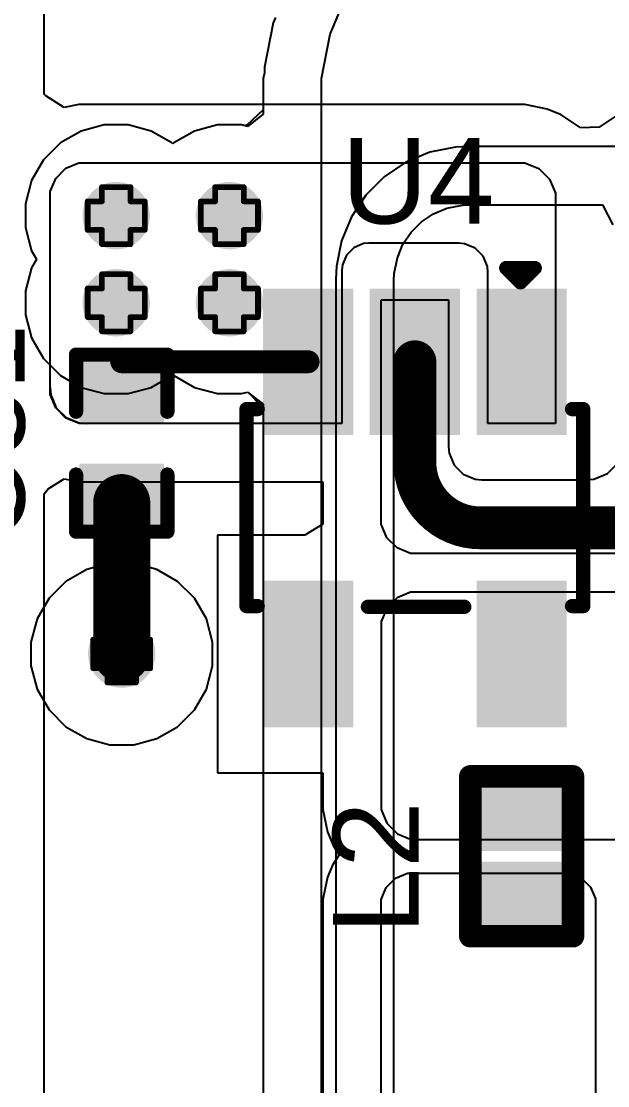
# Model space of a CAD drawing. Header units: inches. Extents: x -18 to 202, y -11 to 119.
# Drawn here: x 0.88 to 6.1, y 26.8 to 36.27 of the extents above; entities that cross this region are included whole.
import ezdxf

# ---------------------------------------------------------------- set-up
doc = ezdxf.new("R2010")
doc.units = ezdxf.units.IN
for name, color, linetype in [('Board Outline', 216, 'Continuous'), ('Bottom Layer', 5, 'Continuous'), ('Drill Drawing', 1, 'Continuous'), ('Ground', 16, 'Continuous'), ('Power', 76, 'Continuous'), ('Top Layer', 1, 'Continuous'), ('Top Overlay', 2, 'Continuous'), ('Top Paste', 8, 'Continuous'), ('Top Solder', 216, 'Continuous'), ('Via Holes', 16, 'Continuous')]:
    doc.layers.add(name, color=color, linetype=linetype)
doc.styles.add('Arial', font='', dxfattribs={"height": 0.2})
doc.styles.get('Arial').set_extended_font_data('Arial')

# ---------------------------------------------------------------- blocks, each defined once
blk = doc.blocks.new('SOT_23_5_13')
at = {"layer": 'Top Layer'}
for points in [[(-1.84999757, 1.24999496), (-0.74999723, 1.24999496), (-0.74999723, 0.6499961599999999), (-1.84999757, 0.6499961599999999)], [(0.74999977, 1.24999496), (1.85000011, 1.24999496), (1.85000011, 0.6499961599999999), (0.74999977, 0.6499961599999999)], [(-1.84999757, 0.2999994), (-0.74999723, 0.2999994), (-0.74999723, -0.2999994), (-1.84999757, -0.2999994)], [(-1.85000011, -0.65000378), (-0.74999977, -0.65000378), (-0.74999977, -1.25000258), (-1.85000011, -1.25000258)], [(0.74999977, -0.65000378), (1.85000011, -0.65000378), (1.85000011, -1.25000258), (0.74999977, -1.25000258)]]:
    blk.add_hatch(color=1, dxfattribs=at).paths.add_polyline_path(points)
at = {"layer": 'Top Paste'}
for points in [[(-1.84999757, 1.24999496), (-0.74999723, 1.24999496), (-0.74999723, 0.6499961599999999), (-1.84999757, 0.6499961599999999)], [(0.74999977, 1.24999496), (1.85000011, 1.24999496), (1.85000011, 0.6499961599999999), (0.74999977, 0.6499961599999999)], [(-1.84999757, 0.2999994), (-0.74999723, 0.2999994), (-0.74999723, -0.2999994), (-1.84999757, -0.2999994)], [(-1.85000011, -0.65000378), (-0.74999977, -0.65000378), (-0.74999977, -1.25000258), (-1.85000011, -1.25000258)], [(0.74999977, -0.65000378), (1.85000011, -0.65000378), (1.85000011, -1.25000258), (0.74999977, -1.25000258)]]:
    blk.add_hatch(color=8, dxfattribs=at).paths.add_polyline_path(points)
at = {"layer": 'Top Solder'}
for points in [[(-1.95159757, 1.35159496), (-0.6483972299999999, 1.35159496), (-0.6483972299999999, 0.5483961599999999), (-1.95159757, 0.5483961599999999)], [(0.6483997699999999, 1.35159496), (1.95160011, 1.35159496), (1.95160011, 0.5483961599999999), (0.6483997699999999, 0.5483961599999999)], [(-1.95159757, 0.4015993999999999), (-0.6483972299999999, 0.4015993999999999), (-0.6483972299999999, -0.4015993999999999), (-1.95159757, -0.4015993999999999)], [(-1.95160011, -0.54840378), (-0.6483997699999999, -0.54840378), (-0.6483997699999999, -1.35160258), (-1.95160011, -1.35160258)], [(0.6483997699999999, -0.54840378), (1.95160011, -0.54840378), (1.95160011, -1.35160258), (0.6483997699999999, -1.35160258)]]:
    blk.add_hatch(color=216, dxfattribs=at).paths.add_polyline_path(points)
at = {"layer": 'Top Overlay', "const_width": 0.127}
for points in [[(-0.87900002, 1.3986002), (-0.87900002, 1.49859746)], [(0.8735974400000001, 1.49859492), (-0.87900002, 1.49859746)], [(0.8735974400000001, 1.39859766), (0.8735974400000001, 1.49859492)], [(-2.13360254, 0.8127974599999999), (-2.13360508, 1.06679746)], [(-2.00660254, 0.9397999999999999), (-2.13360508, 1.06679746)], [(-2.13360254, 0.8127974599999999), (-2.00660254, 0.9397999999999999)], [(0.8800058599999999, -0.41800526), (0.88000078, 0.43999658)], [(-0.87900002, -1.49860254), (-0.87900002, -1.39860274)], [(0.8735974400000001, -1.49860508), (0.8735999799999999, -1.39861036)], [(0.8735974400000001, -1.49860508), (-0.87900002, -1.49860254)]]:
    blk.add_lwpolyline(points, dxfattribs=at)
at = {"layer": 'Top Overlay', "const_width": 0.0635}
for points in [[(-0.9107500199999999, 1.49859746, 1), (-0.8472500199999999, 1.49859746, 1)], [(-0.9107500199999999, 1.49859746, 1), (-0.8472500199999999, 1.49859746, 1)], [(0.84184744, 1.49859492, 1), (0.9053474399999999, 1.49859492, 1)], [(0.84184744, 1.49859492, 1), (0.9053474399999999, 1.49859492, 1)], [(-0.9107500199999999, 1.3986002, 1), (-0.8472500199999999, 1.3986002, 1)], [(0.84184744, 1.39859766, 1), (0.9053474399999999, 1.39859766, 1)], [(-2.16535508, 1.06679746, 1), (-2.10185508, 1.06679746, 1)], [(-2.16535508, 1.06679746, 1), (-2.10185508, 1.06679746, 1)], [(-2.03835254, 0.9397999999999999, 1), (-1.97485254, 0.9397999999999999, 1)], [(-2.03835254, 0.9397999999999999, 1), (-1.97485254, 0.9397999999999999, 1)], [(-2.16535254, 0.8127974599999999, 1), (-2.10185254, 0.8127974599999999, 1)], [(-2.16535254, 0.8127974599999999, 1), (-2.10185254, 0.8127974599999999, 1)], [(0.84825078, 0.43999658, 1), (0.91175078, 0.43999658, 1)], [(0.84825586, -0.41800526, 1), (0.91175586, -0.41800526, 1)], [(-0.9107500199999999, -1.39860274, 1), (-0.8472500199999999, -1.39860274, 1)], [(0.8418499799999999, -1.39861036, 1), (0.90534998, -1.39861036, 1)], [(-0.9107500199999999, -1.49860254, 1), (-0.8472500199999999, -1.49860254, 1)], [(-0.9107500199999999, -1.49860254, 1), (-0.8472500199999999, -1.49860254, 1)], [(0.84184744, -1.49860508, 1), (0.9053474399999999, -1.49860508, 1)], [(0.84184744, -1.49860508, 1), (0.9053474399999999, -1.49860508, 1)]]:
    blk.add_lwpolyline(points, format="xyb", close=True, dxfattribs=at)
blk = doc.blocks.new('IND_0402_60')
at = {"layer": 'Top Layer'}
for points in [[(-0.5499989, 0.2999994), (-0.1499997, 0.2999994), (-0.1499997, -0.2999994), (-0.5499989, -0.2999994)], [(0.14999716, 0.30000194), (0.54999636, 0.30000194), (0.54999636, -0.29999686), (0.14999716, -0.29999686)]]:
    blk.add_hatch(color=1, dxfattribs=at).paths.add_polyline_path(points)
at = {"layer": 'Top Paste'}
for points in [[(-0.5499989, 0.2999994), (-0.1499997, 0.2999994), (-0.1499997, -0.2999994), (-0.5499989, -0.2999994)], [(0.14999716, 0.30000194), (0.54999636, 0.30000194), (0.54999636, -0.29999686), (0.14999716, -0.29999686)]]:
    blk.add_hatch(color=8, dxfattribs=at).paths.add_polyline_path(points)
at = {"layer": 'Top Solder'}
for points in [[(-0.6515989, 0.4015993999999999), (-0.0483997, 0.4015993999999999), (-0.0483997, -0.4015993999999999), (-0.6515989, -0.4015993999999999)], [(0.04839716, 0.40160194), (0.65159636, 0.40160194), (0.65159636, -0.4015968599999999), (0.04839716, -0.4015968599999999)]]:
    blk.add_hatch(color=216, dxfattribs=at).paths.add_polyline_path(points)
at = {"layer": 'Top Overlay', "const_width": 0.1999996}
for points in [[(-0.7111999999999999, -0.4571999999999999), (-0.7112025399999999, 0.45720254)], [(-0.3048, 0.4571999999999999), (-0.7112025399999999, 0.45720254)], [(0.71119746, 0.4571999999999999), (-0.3048, 0.4571999999999999)], [(0.7111999999999999, -0.4571999999999999), (0.71119746, 0.4571999999999999)], [(-0.3048, -0.4571999999999999), (-0.7111999999999999, -0.4571999999999999)], [(0.7111999999999999, -0.4571999999999999), (-0.3048, -0.4571999999999999)]]:
    blk.add_lwpolyline(points, dxfattribs=at)
at = {"layer": 'Top Overlay', "const_width": 0.0999998}
for points in [[(-0.76120244, 0.45720254, 1), (-0.66120264, 0.45720254, 1)], [(-0.76120244, 0.45720254, 1), (-0.66120264, 0.45720254, 1)], [(-0.3547999, 0.4571999999999999, 1), (-0.2548001, 0.4571999999999999, 1)], [(-0.3547999, 0.4571999999999999, 1), (-0.2548001, 0.4571999999999999, 1)], [(0.66119756, 0.4571999999999999, 1), (0.7611973599999999, 0.4571999999999999, 1)], [(0.66119756, 0.4571999999999999, 1), (0.7611973599999999, 0.4571999999999999, 1)], [(-0.7611998999999999, -0.4571999999999999, 1), (-0.6612001, -0.4571999999999999, 1)], [(-0.7611998999999999, -0.4571999999999999, 1), (-0.6612001, -0.4571999999999999, 1)], [(-0.3547999, -0.4571999999999999, 1), (-0.2548001, -0.4571999999999999, 1)], [(-0.3547999, -0.4571999999999999, 1), (-0.2548001, -0.4571999999999999, 1)], [(0.6612001, -0.4571999999999999, 1), (0.7611998999999999, -0.4571999999999999, 1)], [(0.6612001, -0.4571999999999999, 1), (0.7611998999999999, -0.4571999999999999, 1)]]:
    blk.add_lwpolyline(points, format="xyb", close=True, dxfattribs=at)
blk = doc.blocks.new('C___0402_78')
at = {"layer": 'Top Layer'}
for points in [[(-0.69849746, -0.31750254), (-0.69849746, 0.31749746), (-0.24129746, 0.31749746), (-0.24129746, -0.31750254)], [(0.24130254, -0.3175), (0.24130254, 0.3175), (0.6985025399999999, 0.3175), (0.6985025399999999, -0.3175)]]:
    blk.add_hatch(color=1, dxfattribs=at).paths.add_polyline_path(points)
at = {"layer": 'Top Paste'}
for points in [[(-0.69849746, -0.31750254), (-0.69849746, 0.31749746), (-0.24129746, 0.31749746), (-0.24129746, -0.31750254)], [(0.24130254, -0.3175), (0.24130254, 0.3175), (0.6985025399999999, 0.3175), (0.6985025399999999, -0.3175)]]:
    blk.add_hatch(color=8, dxfattribs=at).paths.add_polyline_path(points)
at = {"layer": 'Top Solder'}
for points in [[(-0.7584973399999999, -0.37750242), (-0.7584973399999999, 0.37749734), (-0.18129758, 0.37749734), (-0.18129758, -0.37750242)], [(0.1813026599999999, -0.37749988), (0.18130266, 0.37749988), (0.75850242, 0.37749988), (0.75850242, -0.37749988)]]:
    blk.add_hatch(color=216, dxfattribs=at).paths.add_polyline_path(points)
at = {"layer": 'Top Overlay', "const_width": 0.127}
for points in [[(-0.7874, 0.4064), (-0.7874, -0.4064)], [(-0.7874, 0.4064), (-0.27939746, 0.40639746)], [(0.27940254, 0.4064), (0.7874, 0.4064)], [(0.7874, 0.4064), (0.7874050799999999, -0.40640254)], [(-0.7874, -0.4064), (-0.2794, -0.40640254)], [(0.27940254, -0.40640254), (0.7874050799999999, -0.40640254)]]:
    blk.add_lwpolyline(points, dxfattribs=at)
at = {"layer": 'Top Overlay', "const_width": 0.0635}
for points in [[(-0.8191499999999999, 0.4064, 1), (-0.7556499999999999, 0.4064, 1)], [(-0.8191499999999999, 0.4064, 1), (-0.7556499999999999, 0.4064, 1)], [(-0.31114746, 0.40639746, 1), (-0.24764746, 0.40639746, 1)], [(0.24765254, 0.4064, 1), (0.31115254, 0.4064, 1)], [(0.7556499999999999, 0.4064, 1), (0.8191499999999999, 0.4064, 1)], [(0.7556499999999999, 0.4064, 1), (0.8191499999999999, 0.4064, 1)], [(-0.8191499999999999, -0.4064, 1), (-0.7556499999999999, -0.4064, 1)], [(-0.8191499999999999, -0.4064, 1), (-0.7556499999999999, -0.4064, 1)], [(-0.31115, -0.40640254, 1), (-0.24765, -0.40640254, 1)], [(0.24765254, -0.40640254, 1), (0.31115254, -0.40640254, 1)], [(0.75565508, -0.40640254, 1), (0.8191550799999999, -0.40640254, 1)], [(0.75565508, -0.40640254, 1), (0.8191550799999999, -0.40640254, 1)]]:
    blk.add_lwpolyline(points, format="xyb", close=True, dxfattribs=at)

msp = doc.modelspace()

# ---------------------------------------------------------------- hatches: boundary and pattern name
at = {"layer": 'Bottom Layer'}
h = msp.add_hatch(color=5, dxfattribs=at)
edge = h.paths.add_edge_path()
edge.add_arc((1.7292955, 34.53899366), 0.2999994, 0, 360)
h = msp.add_hatch(color=5, dxfattribs=at)
edge = h.paths.add_edge_path()
edge.add_arc((2.73711162, 34.53899366), 0.2999994, 0, 360)
h = msp.add_hatch(color=5, dxfattribs=at)
edge = h.paths.add_edge_path()
edge.add_arc((1.7292955, 33.76337925999999), 0.2999994, 0, 360)
h = msp.add_hatch(color=5, dxfattribs=at)
edge = h.paths.add_edge_path()
edge.add_arc((2.73711162, 33.76337925999999), 0.2999994, 0, 360)
h = msp.add_hatch(color=5, dxfattribs=at)
edge = h.paths.add_edge_path()
edge.add_arc((1.77846736, 30.63877794), 0.2999994, 0, 360)
at = {"layer": 'Ground'}
h = msp.add_hatch(color=16, dxfattribs=at)
edge = h.paths.add_edge_path()
edge.add_arc((1.7292955, 34.53899366), 0.2999994, 0, 360)
h = msp.add_hatch(color=16, dxfattribs=at)
edge = h.paths.add_edge_path()
edge.add_arc((2.73711162, 34.53899366), 0.2999994, 0, 360)
h = msp.add_hatch(color=16, dxfattribs=at)
edge = h.paths.add_edge_path()
edge.add_arc((1.7292955, 33.76337925999999), 0.2999994, 0, 360)
h = msp.add_hatch(color=16, dxfattribs=at)
edge = h.paths.add_edge_path()
edge.add_arc((2.73711162, 33.76337925999999), 0.2999994, 0, 360)
h = msp.add_hatch(color=16, dxfattribs=at)
edge = h.paths.add_edge_path()
edge.add_arc((1.77846736, 30.63877794), 0.2999994, 0, 360)
at = {"layer": 'Power'}
h = msp.add_hatch(color=76, dxfattribs=at)
edge = h.paths.add_edge_path()
edge.add_arc((1.7292955, 34.53899366), 0.2999994, 0, 360)
h = msp.add_hatch(color=76, dxfattribs=at)
edge = h.paths.add_edge_path()
edge.add_arc((2.73711162, 34.53899366), 0.2999994, 0, 360)
h = msp.add_hatch(color=76, dxfattribs=at)
edge = h.paths.add_edge_path()
edge.add_arc((1.7292955, 33.76337925999999), 0.2999994, 0, 360)
h = msp.add_hatch(color=76, dxfattribs=at)
edge = h.paths.add_edge_path()
edge.add_arc((2.73711162, 33.76337925999999), 0.2999994, 0, 360)
h = msp.add_hatch(color=76, dxfattribs=at)
edge = h.paths.add_edge_path()
edge.add_arc((1.77846736, 30.63877794), 0.2999994, 0, 360)
at = {"layer": 'Top Layer'}
h = msp.add_hatch(color=1, dxfattribs=at)
edge = h.paths.add_edge_path()
edge.add_arc((1.7292955, 34.53899366), 0.2999994, 0, 360)
h = msp.add_hatch(color=1, dxfattribs=at)
edge = h.paths.add_edge_path()
edge.add_arc((2.73711162, 34.53899366), 0.2999994, 0, 360)
h = msp.add_hatch(color=1, dxfattribs=at)
edge = h.paths.add_edge_path()
edge.add_arc((1.7292955, 33.76337925999999), 0.2999994, 0, 360)
h = msp.add_hatch(color=1, dxfattribs=at)
edge = h.paths.add_edge_path()
edge.add_arc((2.73711162, 33.76337925999999), 0.2999994, 0, 360)
h = msp.add_hatch(color=1, dxfattribs=at)
edge = h.paths.add_edge_path()
edge.add_arc((1.77846736, 30.63877794), 0.2999994, 0, 360)
at = {"layer": 'Via Holes'}
h = msp.add_hatch(color=7, dxfattribs=at)
edge = h.paths.add_edge_path()
edge.add_arc((1.7292955, 34.53899366), 0.1499997, 0, 360)
h = msp.add_hatch(color=7, dxfattribs=at)
edge = h.paths.add_edge_path()
edge.add_arc((2.73711162, 34.53899366), 0.1499997, 0, 360)
h = msp.add_hatch(color=7, dxfattribs=at)
edge = h.paths.add_edge_path()
edge.add_arc((1.7292955, 33.76337925999999), 0.1499997, 0, 360)
h = msp.add_hatch(color=7, dxfattribs=at)
edge = h.paths.add_edge_path()
edge.add_arc((2.73711162, 33.76337925999999), 0.1499997, 0, 360)
h = msp.add_hatch(color=7, dxfattribs=at)
edge = h.paths.add_edge_path()
edge.add_arc((1.77846736, 30.63877794), 0.1499997, 0, 360)

# ---------------------------------------------------------------- linework, layer by layer
at = {"layer": 'Board Outline', "const_width": 0.254}
msp.add_lwpolyline([(44.2298709, 62.30989315999999, -3.535496147403243), (7.564747379999999, 62.28912103999999)], format="xyb", dxfattribs=at)
at = {"layer": 'Bottom Layer'}
for p, q in [((3.63407198, 36.15271408), (3.78724668, 36.5225203)), ((3.14559442, 36.30089006), (3.12606944, 36.25374765999999)), ((3.12606944, 36.25374765999999), (3.04798984, 35.8611678)), ((3.55599238, 35.76013168), (3.63407198, 36.15271408)), ((3.04799238, 35.81013158), (3.03804066, 35.76008088)), ((3.04798984, 35.8611678), (3.04799238, 35.81013158)), ((3.03804066, 35.76008088), (3.03804574, 35.7090853)), ((3.03804574, 35.7090853), (3.03804828, 35.55998221999999)), ((3.55599746, 35.70913609999999), (3.55599238, 35.76013168)), ((3.556, 35.55998983999999), (3.55599746, 35.70913609999999)), ((3.03804828, 35.55998221999999), (3.03805082, 35.55996952)), ((3.03805082, 35.55996952), (3.03804828, 35.51417078)), ((3.03804828, 35.51417078), (3.0380559, 35.51413776)), ((3.0380559, 35.51413776), (3.03804828, 35.51410474)), ((3.03804828, 35.51410474), (3.03805082, 35.47894352)), ((3.55600254, 35.55997206), (3.556, 35.55998983999999)), ((3.556, 35.51414284), (3.55600254, 35.55997206)), ((3.55600254, 35.47893336), (3.556, 35.51414284)), ((3.03804574, 35.44089686), (2.89698684, 35.3326573)), ((3.03805082, 35.47894352), (3.03804574, 35.47891812)), ((3.03804574, 35.47891812), (3.03804574, 35.44089686)), ((3.55599746, 35.47891812), (3.55600254, 35.47893336)), ((3.55599746, 33.24854157999999), (3.55599746, 35.47891812)), ((1.6229203, 35.34699306), (1.41741906, 35.2919284)), ((1.8356707, 35.34699306), (1.6229203, 35.34699306)), ((2.04117194, 35.2919284), (1.8356707, 35.34699306)), ((2.63073642, 35.34699306), (2.42523518, 35.2919284)), ((2.84348682, 35.34699306), (2.63073642, 35.34699306)), ((2.89698684, 35.3326573), (2.84348682, 35.34699306)), ((1.41741906, 35.2919284), (1.23317254, 35.1855532)), ((2.22541846, 35.1855532), (2.04117194, 35.2919284)), ((2.42523518, 35.2919284), (2.24098866, 35.1855532)), ((1.23317254, 35.1855532), (1.08273596, 35.03511662)), ((2.23320356, 35.17776809999999), (2.22541846, 35.1855532)), ((2.24098866, 35.1855532), (2.23320356, 35.17776809999999)), ((1.08273596, 35.03511662), (0.9763607599999999, 34.85087009999999)), ((0.9763607599999999, 34.85087009999999), (0.9212961, 34.64536886)), ((0.9212961, 34.64536886), (0.9212961, 34.43261846)), ((0.9212961, 34.43261846), (0.9763607599999999, 34.22711722)), ((0.9763607599999999, 34.22711722), (1.02019862, 34.15118646)), ((1.02019862, 34.15118646), (0.9763607599999999, 34.0752557)), ((0.9763607599999999, 34.0752557), (0.9212961, 33.86975446)), ((0.9212961, 33.86975446), (0.9212961, 33.65700406)), ((0.9212961, 33.65700406), (0.9763607599999999, 33.45150281999999)), ((0.9763607599999999, 33.45150281999999), (1.08273596, 33.2672563)), ((1.08273596, 33.2672563), (1.23317254, 33.11681972)), ((3.55599746, 32.86147606), (3.55599746, 33.24854157999999)), ((1.23317254, 33.11681972), (1.41741906, 33.01044452)), ((2.04117194, 33.01044452), (2.22541846, 33.11681972)), ((2.22541846, 33.11681972), (2.23320356, 33.12460482)), ((2.23320356, 33.12460482), (2.24098866, 33.11681972)), ((2.24098866, 33.11681972), (2.42523518, 33.01044452)), ((1.41741906, 33.01044452), (1.6229203, 32.95537986)), ((1.8356707, 32.95537986), (2.04117194, 33.01044452)), ((2.42523518, 33.01044452), (2.63073642, 32.95537986)), ((2.84348682, 32.95537986), (2.89698684, 32.96971562)), ((2.89698684, 32.96971562), (2.9322903, 32.94262398)), ((1.6229203, 32.95537986), (1.8356707, 32.95537986)), ((2.63073642, 32.95537986), (2.84348682, 32.95537986)), ((2.9322903, 32.94262398), (3.03804574, 32.82343956)), ((3.03804574, 32.82343956), (3.03804066, 25.53346176)), ((3.55599238, 25.53346176), (3.55599746, 32.86147606))]:
    msp.add_line(p, q, dxfattribs=at)
at = {"layer": 'Drill Drawing', "const_width": 0.0508}
for points in [[(1.6022955, 34.66599366), (1.6022955, 34.79299366)], [(1.6022955, 34.79299366), (1.8562955, 34.79299366)], [(1.8562955, 34.66599366), (1.8562955, 34.79299366)], [(2.61011162, 34.66599366), (2.61011162, 34.79299366)], [(2.61011162, 34.79299366), (2.86411162, 34.79299366)], [(2.86411162, 34.66599366), (2.86411162, 34.79299366)], [(1.4752955, 34.41199365999999), (1.4752955, 34.66599366)], [(1.4752955, 34.66599366), (1.6022955, 34.66599366)], [(1.8562955, 34.66599366), (1.9832955, 34.66599366)], [(1.9832955, 34.41199365999999), (1.9832955, 34.66599366)], [(2.48311162, 34.41199365999999), (2.48311162, 34.66599366)], [(2.48311162, 34.66599366), (2.61011162, 34.66599366)], [(2.86411162, 34.66599366), (2.99111162, 34.66599366)], [(2.99111162, 34.41199365999999), (2.99111162, 34.66599366)], [(1.4752955, 34.41199365999999), (1.6022955, 34.41199365999999)], [(1.6022955, 34.28499366), (1.6022955, 34.41199365999999)], [(1.8562955, 34.41199365999999), (1.9832955, 34.41199365999999)], [(1.8562955, 34.28499366), (1.8562955, 34.41199365999999)], [(2.48311162, 34.41199365999999), (2.61011162, 34.41199365999999)], [(2.61011162, 34.28499366), (2.61011162, 34.41199365999999)], [(2.86411162, 34.41199365999999), (2.99111162, 34.41199365999999)], [(2.86411162, 34.28499366), (2.86411162, 34.41199365999999)], [(1.6022955, 34.28499366), (1.8562955, 34.28499366)], [(2.61011162, 34.28499366), (2.86411162, 34.28499366)], [(1.6022955, 33.89037926), (1.6022955, 34.01737926)], [(1.6022955, 34.01737926), (1.8562955, 34.01737926)], [(1.8562955, 33.89037926), (1.8562955, 34.01737926)], [(2.61011162, 33.89037926), (2.61011162, 34.01737926)], [(2.61011162, 34.01737926), (2.86411162, 34.01737926)], [(2.86411162, 33.89037926), (2.86411162, 34.01737926)], [(1.4752955, 33.63637926), (1.4752955, 33.89037926)], [(1.4752955, 33.89037926), (1.6022955, 33.89037926)], [(1.8562955, 33.89037926), (1.9832955, 33.89037926)], [(1.9832955, 33.63637926), (1.9832955, 33.89037926)], [(2.48311162, 33.63637926), (2.48311162, 33.89037926)], [(2.48311162, 33.89037926), (2.61011162, 33.89037926)], [(2.86411162, 33.89037926), (2.99111162, 33.89037926)], [(2.99111162, 33.63637926), (2.99111162, 33.89037926)], [(1.4752955, 33.63637926), (1.6022955, 33.63637926)], [(1.6022955, 33.50937926), (1.6022955, 33.63637926)], [(1.8562955, 33.63637926), (1.9832955, 33.63637926)], [(1.8562955, 33.50937926), (1.8562955, 33.63637926)], [(2.48311162, 33.63637926), (2.61011162, 33.63637926)], [(2.61011162, 33.50937926), (2.61011162, 33.63637926)], [(2.86411162, 33.63637926), (2.99111162, 33.63637926)], [(2.86411162, 33.50937926), (2.86411162, 33.63637926)], [(1.6022955, 33.50937926), (1.8562955, 33.50937926)], [(2.61011162, 33.50937926), (2.86411162, 33.50937926)], [(1.65146736, 30.76577794), (1.65146736, 30.89277794)], [(1.65146736, 30.89277794), (1.90546736, 30.89277794)], [(1.90546736, 30.76577794), (1.90546736, 30.89277794)], [(1.52446736, 30.51177793999999), (1.52446736, 30.76577794)], [(1.52446736, 30.76577794), (1.65146736, 30.76577794)], [(1.90546736, 30.76577794), (2.03246736, 30.76577794)], [(2.03246736, 30.51177793999999), (2.03246736, 30.76577794)], [(1.52446736, 30.51177793999999), (1.65146736, 30.51177793999999)], [(1.65146736, 30.38477794), (1.65146736, 30.51177793999999)], [(1.90546736, 30.51177793999999), (2.03246736, 30.51177793999999)], [(1.90546736, 30.38477794), (1.90546736, 30.51177793999999)], [(1.65146736, 30.38477794), (1.90546736, 30.38477794)]]:
    msp.add_lwpolyline(points, dxfattribs=at)
at = {"layer": 'Drill Drawing', "const_width": 0.0254}
for points in [[(1.5895955, 34.79299366, 1), (1.6149955, 34.79299366, 1)], [(1.5895955, 34.79299366, 1), (1.6149955, 34.79299366, 1)], [(1.8435955, 34.79299366, 1), (1.8689955, 34.79299366, 1)], [(1.8435955, 34.79299366, 1), (1.8689955, 34.79299366, 1)], [(2.59741162, 34.79299366, 1), (2.62281162, 34.79299366, 1)], [(2.59741162, 34.79299366, 1), (2.62281162, 34.79299366, 1)], [(2.851411619999999, 34.79299366, 1), (2.87681162, 34.79299366, 1)], [(2.851411619999999, 34.79299366, 1), (2.87681162, 34.79299366, 1)], [(1.4625955, 34.66599366, 1), (1.4879955, 34.66599366, 1)], [(1.4625955, 34.66599366, 1), (1.4879955, 34.66599366, 1)], [(1.5895955, 34.66599366, 1), (1.6149955, 34.66599366, 1)], [(1.5895955, 34.66599366, 1), (1.6149955, 34.66599366, 1)], [(1.8435955, 34.66599366, 1), (1.8689955, 34.66599366, 1)], [(1.8435955, 34.66599366, 1), (1.8689955, 34.66599366, 1)], [(1.9705955, 34.66599366, 1), (1.9959955, 34.66599366, 1)], [(1.9705955, 34.66599366, 1), (1.9959955, 34.66599366, 1)], [(2.47041162, 34.66599366, 1), (2.49581162, 34.66599366, 1)], [(2.47041162, 34.66599366, 1), (2.49581162, 34.66599366, 1)], [(2.59741162, 34.66599366, 1), (2.62281162, 34.66599366, 1)], [(2.59741162, 34.66599366, 1), (2.62281162, 34.66599366, 1)], [(2.851411619999999, 34.66599366, 1), (2.87681162, 34.66599366, 1)], [(2.851411619999999, 34.66599366, 1), (2.87681162, 34.66599366, 1)], [(2.97841162, 34.66599366, 1), (3.00381162, 34.66599366, 1)], [(2.97841162, 34.66599366, 1), (3.00381162, 34.66599366, 1)], [(1.4625955, 34.41199365999999, 1), (1.4879955, 34.41199365999999, 1)], [(1.4625955, 34.41199365999999, 1), (1.4879955, 34.41199365999999, 1)], [(1.5895955, 34.41199365999999, 1), (1.6149955, 34.41199365999999, 1)], [(1.5895955, 34.41199365999999, 1), (1.6149955, 34.41199365999999, 1)], [(1.8435955, 34.41199365999999, 1), (1.8689955, 34.41199365999999, 1)], [(1.8435955, 34.41199365999999, 1), (1.8689955, 34.41199365999999, 1)], [(1.9705955, 34.41199365999999, 1), (1.9959955, 34.41199365999999, 1)], [(1.9705955, 34.41199365999999, 1), (1.9959955, 34.41199365999999, 1)], [(2.47041162, 34.41199365999999, 1), (2.49581162, 34.41199365999999, 1)], [(2.47041162, 34.41199365999999, 1), (2.49581162, 34.41199365999999, 1)], [(2.59741162, 34.41199365999999, 1), (2.62281162, 34.41199365999999, 1)], [(2.59741162, 34.41199365999999, 1), (2.62281162, 34.41199365999999, 1)], [(2.851411619999999, 34.41199365999999, 1), (2.87681162, 34.41199365999999, 1)], [(2.851411619999999, 34.41199365999999, 1), (2.87681162, 34.41199365999999, 1)], [(2.97841162, 34.41199365999999, 1), (3.00381162, 34.41199365999999, 1)], [(2.97841162, 34.41199365999999, 1), (3.00381162, 34.41199365999999, 1)], [(1.5895955, 34.28499366, 1), (1.6149955, 34.28499366, 1)], [(1.5895955, 34.28499366, 1), (1.6149955, 34.28499366, 1)], [(1.8435955, 34.28499366, 1), (1.8689955, 34.28499366, 1)], [(1.8435955, 34.28499366, 1), (1.8689955, 34.28499366, 1)], [(2.59741162, 34.28499366, 1), (2.62281162, 34.28499366, 1)], [(2.59741162, 34.28499366, 1), (2.62281162, 34.28499366, 1)], [(2.851411619999999, 34.28499366, 1), (2.87681162, 34.28499366, 1)], [(2.851411619999999, 34.28499366, 1), (2.87681162, 34.28499366, 1)], [(1.5895955, 34.01737926, 1), (1.6149955, 34.01737926, 1)], [(1.5895955, 34.01737926, 1), (1.6149955, 34.01737926, 1)], [(1.8435955, 34.01737926, 1), (1.8689955, 34.01737926, 1)], [(1.8435955, 34.01737926, 1), (1.8689955, 34.01737926, 1)], [(2.59741162, 34.01737926, 1), (2.62281162, 34.01737926, 1)], [(2.59741162, 34.01737926, 1), (2.62281162, 34.01737926, 1)], [(2.851411619999999, 34.01737926, 1), (2.87681162, 34.01737926, 1)], [(2.851411619999999, 34.01737926, 1), (2.87681162, 34.01737926, 1)], [(1.4625955, 33.89037926, 1), (1.4879955, 33.89037926, 1)], [(1.4625955, 33.89037926, 1), (1.4879955, 33.89037926, 1)], [(1.5895955, 33.89037926, 1), (1.6149955, 33.89037926, 1)], [(1.5895955, 33.89037926, 1), (1.6149955, 33.89037926, 1)], [(1.8435955, 33.89037926, 1), (1.8689955, 33.89037926, 1)], [(1.8435955, 33.89037926, 1), (1.8689955, 33.89037926, 1)], [(1.9705955, 33.89037926, 1), (1.9959955, 33.89037926, 1)], [(1.9705955, 33.89037926, 1), (1.9959955, 33.89037926, 1)], [(2.47041162, 33.89037926, 1), (2.49581162, 33.89037926, 1)], [(2.47041162, 33.89037926, 1), (2.49581162, 33.89037926, 1)], [(2.59741162, 33.89037926, 1), (2.62281162, 33.89037926, 1)], [(2.59741162, 33.89037926, 1), (2.62281162, 33.89037926, 1)], [(2.851411619999999, 33.89037926, 1), (2.87681162, 33.89037926, 1)], [(2.851411619999999, 33.89037926, 1), (2.87681162, 33.89037926, 1)], [(2.97841162, 33.89037926, 1), (3.00381162, 33.89037926, 1)], [(2.97841162, 33.89037926, 1), (3.00381162, 33.89037926, 1)], [(1.4625955, 33.63637926, 1), (1.4879955, 33.63637926, 1)], [(1.4625955, 33.63637926, 1), (1.4879955, 33.63637926, 1)], [(1.5895955, 33.63637926, 1), (1.6149955, 33.63637926, 1)], [(1.5895955, 33.63637926, 1), (1.6149955, 33.63637926, 1)], [(1.8435955, 33.63637926, 1), (1.8689955, 33.63637926, 1)], [(1.8435955, 33.63637926, 1), (1.8689955, 33.63637926, 1)], [(1.9705955, 33.63637926, 1), (1.9959955, 33.63637926, 1)], [(1.9705955, 33.63637926, 1), (1.9959955, 33.63637926, 1)], [(2.47041162, 33.63637926, 1), (2.49581162, 33.63637926, 1)], [(2.47041162, 33.63637926, 1), (2.49581162, 33.63637926, 1)], [(2.59741162, 33.63637926, 1), (2.62281162, 33.63637926, 1)], [(2.59741162, 33.63637926, 1), (2.62281162, 33.63637926, 1)], [(2.851411619999999, 33.63637926, 1), (2.87681162, 33.63637926, 1)], [(2.851411619999999, 33.63637926, 1), (2.87681162, 33.63637926, 1)], [(2.97841162, 33.63637926, 1), (3.00381162, 33.63637926, 1)], [(2.97841162, 33.63637926, 1), (3.00381162, 33.63637926, 1)], [(1.5895955, 33.50937926, 1), (1.6149955, 33.50937926, 1)], [(1.5895955, 33.50937926, 1), (1.6149955, 33.50937926, 1)], [(1.8435955, 33.50937926, 1), (1.8689955, 33.50937926, 1)], [(1.8435955, 33.50937926, 1), (1.8689955, 33.50937926, 1)], [(2.59741162, 33.50937926, 1), (2.62281162, 33.50937926, 1)], [(2.59741162, 33.50937926, 1), (2.62281162, 33.50937926, 1)], [(2.851411619999999, 33.50937926, 1), (2.87681162, 33.50937926, 1)], [(2.851411619999999, 33.50937926, 1), (2.87681162, 33.50937926, 1)], [(1.63876736, 30.89277794, 1), (1.66416736, 30.89277794, 1)], [(1.63876736, 30.89277794, 1), (1.66416736, 30.89277794, 1)], [(1.89276736, 30.89277794, 1), (1.91816736, 30.89277794, 1)], [(1.89276736, 30.89277794, 1), (1.91816736, 30.89277794, 1)], [(1.51176736, 30.76577794, 1), (1.53716736, 30.76577794, 1)], [(1.51176736, 30.76577794, 1), (1.53716736, 30.76577794, 1)], [(1.63876736, 30.76577794, 1), (1.66416736, 30.76577794, 1)], [(1.63876736, 30.76577794, 1), (1.66416736, 30.76577794, 1)], [(1.89276736, 30.76577794, 1), (1.91816736, 30.76577794, 1)], [(1.89276736, 30.76577794, 1), (1.91816736, 30.76577794, 1)], [(2.01976736, 30.76577794, 1), (2.04516736, 30.76577794, 1)], [(2.01976736, 30.76577794, 1), (2.04516736, 30.76577794, 1)], [(1.51176736, 30.51177793999999, 1), (1.53716736, 30.51177793999999, 1)], [(1.51176736, 30.51177793999999, 1), (1.53716736, 30.51177793999999, 1)], [(1.63876736, 30.51177793999999, 1), (1.66416736, 30.51177793999999, 1)], [(1.63876736, 30.51177793999999, 1), (1.66416736, 30.51177793999999, 1)], [(1.89276736, 30.51177793999999, 1), (1.91816736, 30.51177793999999, 1)], [(1.89276736, 30.51177793999999, 1), (1.91816736, 30.51177793999999, 1)], [(2.01976736, 30.51177793999999, 1), (2.04516736, 30.51177793999999, 1)], [(2.01976736, 30.51177793999999, 1), (2.04516736, 30.51177793999999, 1)], [(1.63876736, 30.38477794, 1), (1.66416736, 30.38477794, 1)], [(1.63876736, 30.38477794, 1), (1.66416736, 30.38477794, 1)], [(1.89276736, 30.38477794, 1), (1.91816736, 30.38477794, 1)], [(1.89276736, 30.38477794, 1), (1.91816736, 30.38477794, 1)]]:
    msp.add_lwpolyline(points, format="xyb", close=True, dxfattribs=at)
at = {"layer": 'Ground'}
for p, q in [((3.63407198, 36.15271154), (3.787244139999999, 36.52251776)), ((3.14559188, 36.30088244), (3.12606944, 36.25374765999999)), ((3.12606944, 36.25374765999999), (3.04798984, 35.8611678)), ((3.55598984, 35.76012914), (3.63407198, 36.15271154)), ((3.04798984, 35.81015444), (3.03803812, 35.76010882)), ((3.04798984, 35.8611678), (3.04798984, 35.81015444)), ((3.03803812, 35.76010882), (3.03804574, 35.55998476)), ((3.55599746, 35.56000508), (3.55598984, 35.76012914)), ((3.03804574, 35.55998476), (3.03804828, 35.55997206)), ((3.03804828, 35.55997206), (3.03804828, 35.47893336)), ((3.55600254, 35.56), (3.55599746, 35.56000508)), ((3.55599746, 35.39251239999999), (3.556, 35.55998983999999)), ((3.556, 35.55998983999999), (3.556005079999999, 35.55999238)), ((3.556005079999999, 35.55999238), (3.55600254, 35.56)), ((3.03804828, 35.47893336), (2.89044888, 35.34263188)), ((1.6229203, 35.34699306), (1.41741906, 35.2919284)), ((1.8356707, 35.34699306), (1.6229203, 35.34699306)), ((2.04117194, 35.2919284), (1.8356707, 35.34699306)), ((2.63073642, 35.34699306), (2.42523518, 35.2919284)), ((2.84348682, 35.34699306), (2.63073642, 35.34699306)), ((2.87688274, 35.33804464), (2.84348682, 35.34699306)), ((2.89044888, 35.34263188), (2.87688274, 35.33804464)), ((3.55599238, 24.15446782), (3.55599746, 35.39251239999999)), ((1.41741906, 35.2919284), (1.23317254, 35.1855532)), ((2.22541846, 35.1855532), (2.04117194, 35.2919284)), ((2.42523518, 35.2919284), (2.24098866, 35.1855532)), ((1.23317254, 35.1855532), (1.08273596, 35.03511662)), ((2.23320356, 35.17776809999999), (2.22541846, 35.1855532)), ((2.24098866, 35.1855532), (2.23320356, 35.17776809999999)), ((1.08273596, 35.03511662), (0.9763607599999999, 34.85087009999999)), ((0.9763607599999999, 34.85087009999999), (0.9212961, 34.64536886)), ((0.9212961, 34.64536886), (0.9212961, 34.43261846)), ((0.9212961, 34.43261846), (0.9763607599999999, 34.22711722)), ((0.9763607599999999, 34.22711722), (1.02019862, 34.15118646)), ((1.02019862, 34.15118646), (0.9763607599999999, 34.0752557)), ((0.9763607599999999, 34.0752557), (0.9212961, 33.86975446)), ((0.9212961, 33.86975446), (0.9212961, 33.65700406)), ((0.9212961, 33.65700406), (0.9763607599999999, 33.45150281999999)), ((0.9763607599999999, 33.45150281999999), (1.08273596, 33.2672563)), ((1.08273596, 33.2672563), (1.23317254, 33.11681972)), ((1.23317254, 33.11681972), (1.41741906, 33.01044452)), ((2.04117194, 33.01044452), (2.22541846, 33.11681972)), ((2.22541846, 33.11681972), (2.23320356, 33.12460482)), ((2.23320356, 33.12460482), (2.24098866, 33.11681972)), ((2.24098866, 33.11681972), (2.42523518, 33.01044452)), ((1.41741906, 33.01044452), (1.6229203, 32.95537986)), ((1.8356707, 32.95537986), (2.04117194, 33.01044452)), ((2.42523518, 33.01044452), (2.63073642, 32.95537986)), ((2.84348682, 32.95537986), (2.8969843, 32.96971562)), ((2.8969843, 32.96971562), (3.03804574, 32.86147606)), ((1.6229203, 32.95537986), (1.8356707, 32.95537986)), ((2.63073642, 32.95537986), (2.84348682, 32.95537986)), ((3.03804574, 32.86147606), (3.03804066, 24.15446782))]:
    msp.add_line(p, q, dxfattribs=at)
at = {"layer": 'Power'}
for p, q in [((4.7477553, 35.14791548), (4.52079106, 35.10276952)), ((4.86346246, 35.1536), (4.7477553, 35.14791548)), ((7.81123914, 35.1536), (4.86346246, 35.1536)), ((4.52079106, 35.10276952), (4.306994179999999, 35.01421241999999)), ((4.306994179999999, 35.01421241999999), (4.1145841, 34.88564524)), ((4.1145841, 34.88564524), (3.95095222, 34.72201336)), ((3.95095222, 34.72201336), (3.82238504, 34.52960328)), ((4.552335319999999, 34.55520902), (4.6718728, 34.60472124)), ((4.6718728, 34.60472124), (4.81133912, 34.63246312)), ((4.81133912, 34.63246312), (4.87615992, 34.63564828)), ((4.87615992, 34.63564828), (6.05677478, 34.63564828)), ((6.05677478, 34.63564828), (6.148072539999999, 34.45784574)), ((3.82238504, 34.52960328), (3.73382794, 34.3158064)), ((4.35327044, 34.39183876), (4.44476124, 34.48332702)), ((4.44476124, 34.48332702), (4.552335319999999, 34.55520902)), ((4.28139098, 34.28426467999999), (4.35327044, 34.39183876)), ((3.73382794, 34.3158064), (3.68868198, 34.08884216)), ((4.231876219999999, 34.16472466), (4.28139098, 34.28426467999999)), ((4.20413688, 34.02527358), (4.231876219999999, 34.16472466)), ((3.68868198, 34.08884216), (3.682999999999999, 33.97313754)), ((4.20095172, 33.96040452), (4.20413688, 34.02527358)), ((3.682999999999999, 33.97313754), (3.682999999999999, 24.2036727)), ((4.20095172, 25.54754098), (4.20095172, 33.96040452)), ((1.67209216, 31.44677734), (1.46659092, 31.39171268)), ((1.88484256, 31.44677734), (1.67209216, 31.44677734)), ((2.0903438, 31.39171268), (1.88484256, 31.44677734)), ((1.46659092, 31.39171268), (1.2823444, 31.28533748)), ((2.27459032, 31.28533748), (2.0903438, 31.39171268)), ((1.2823444, 31.28533748), (1.13190782, 31.13490089999999)), ((2.4250269, 31.13490089999999), (2.27459032, 31.28533748)), ((1.13190782, 31.13490089999999), (1.02553262, 30.95065438)), ((2.5314021, 30.95065438), (2.4250269, 31.13490089999999)), ((1.02553262, 30.95065438), (0.97046796, 30.74515314)), ((2.58646676, 30.74515314), (2.5314021, 30.95065438)), ((0.97046796, 30.74515314), (0.97046796, 30.53240274)), ((2.58646676, 30.53240274), (2.58646676, 30.74515314)), ((0.97046796, 30.53240274), (1.02553262, 30.3269015)), ((2.5314021, 30.3269015), (2.58646676, 30.53240274)), ((1.02553262, 30.3269015), (1.13190782, 30.14265498)), ((2.4250269, 30.14265498), (2.5314021, 30.3269015)), ((1.13190782, 30.14265498), (1.2823444, 29.9922184)), ((2.27459032, 29.9922184), (2.4250269, 30.14265498)), ((1.2823444, 29.9922184), (1.46659092, 29.8858432)), ((2.0903438, 29.8858432), (2.27459032, 29.9922184)), ((1.46659092, 29.8858432), (1.67209216, 29.83077854)), ((1.88484256, 29.83077854), (2.0903438, 29.8858432)), ((1.67209216, 29.83077854), (1.88484256, 29.83077854))]:
    msp.add_line(p, q, dxfattribs=at)
at = {"layer": 'Top Layer'}
for p, q in [((1.08975398, 35.61859018), (1.08975398, 47.69037452)), ((1.10224316, 35.60364482), (1.08975398, 35.61859018)), ((1.26755652, 35.50073164), (1.10224316, 35.60364482)), ((1.39772136, 35.52662186), (1.26755652, 35.50073164)), ((1.39772898, 35.52661931999999), (1.39772136, 35.52662186)), ((1.39773914, 35.52662186), (1.39772898, 35.52661931999999)), ((1.46092926, 35.52661931999999), (1.39773914, 35.52662186)), ((1.46096736, 35.52662693999999), (1.46092926, 35.52661931999999)), ((5.36680156, 35.52662693999999), (1.46096736, 35.52662693999999)), ((5.56500538, 35.48720106), (5.36680156, 35.52662693999999)), ((5.689119939999999, 35.43578892), (5.56500538, 35.48720106)), ((5.8571511, 35.32351329999999), (5.689119939999999, 35.43578892)), ((6.19639604, 35.43739927999999), (6.02836996, 35.32512619999999)), ((6.02836996, 35.32512619999999), (5.85999336, 35.32067104)), ((5.85999336, 35.32067104), (5.8571511, 35.32351329999999)), ((1.19140478, 34.87081926), (1.28085088, 34.96026282)), ((1.28085088, 34.96026282), (1.39771882, 35.00867014)), ((1.39771882, 35.00867014), (1.46096482, 35.0086676)), ((1.46096482, 35.0086676), (1.46096736, 35.00867522)), ((1.46096736, 35.00867522), (5.29962618, 35.00867522)), ((5.29962618, 35.00867522), (5.36679394, 35.00867522)), ((5.36679394, 35.00867522), (5.49090342, 34.95726562)), ((5.49090342, 34.95726562), (5.5858918, 34.86227724)), ((1.14299746, 34.75395132), (1.19140478, 34.87081926)), ((5.5858918, 34.86227724), (5.637301399999999, 34.73816776)), ((1.143, 34.69070532), (1.14299746, 34.75395132)), ((1.143, 33.01017782), (1.143, 34.69070532)), ((5.637301399999999, 34.73816776), (5.637301399999999, 34.671)), ((5.637301399999999, 34.671), (5.637301399999999, 34.671)), ((5.637301399999999, 34.671), (5.637301399999999, 32.68877384)), ((3.93097512, 34.28961392), (3.84423666, 34.25368816)), ((3.97791686, 34.29423926), (3.93097512, 34.28961392)), ((4.77896174, 34.29423926), (3.97791686, 34.29423926)), ((4.82936042, 34.28927356), (4.77896174, 34.29423926)), ((4.77896174, 34.29423926), (4.77896174, 34.29423926)), ((4.92248698, 34.25069858), (4.82936042, 34.28927356)), ((3.84423666, 34.25368816), (3.77785122, 34.18730272)), ((4.99376192, 34.17942364), (4.92248698, 34.25069858)), ((3.74192546, 34.10056426), (3.73730266, 34.05362505999999)), ((3.77785122, 34.18730272), (3.74192546, 34.10056426)), ((5.0323369, 34.08629708), (4.99376192, 34.17942364)), ((3.73730266, 34.05362505999999), (3.73730266, 34.05362505999999)), ((3.73730266, 34.05362505999999), (3.73730266, 32.68877637999999)), ((5.037302599999999, 34.0358984), (5.0323369, 34.08629708)), ((5.037302599999999, 32.68877384), (5.037302599999999, 34.0358984)), ((4.08730704, 31.85805668), (4.08730704, 33.78877671999999)), ((4.08730704, 33.78877671999999), (4.68730584, 33.78877671999999)), ((4.68730584, 33.78877671999999), (4.68730584, 32.4833234)), ((1.14299746, 32.94624348), (1.143, 33.01017528)), ((1.14300254, 33.01017528), (1.143, 33.01017782)), ((1.143, 33.01017528), (1.143, 33.01017782)), ((1.143, 33.01017782), (1.143, 33.00674628)), ((1.143, 32.94624602), (1.14300254, 33.01017528)), ((1.143, 33.00674628), (1.1491087, 32.94471186)), ((1.19192802, 32.8281157), (1.14299746, 32.94624348)), ((1.19193056, 32.8281157), (1.143, 32.94624602)), ((1.1491087, 32.94471186), (1.19658638, 32.83008928)), ((1.28233932, 32.7377044), (1.19192802, 32.8281157)), ((1.28234186, 32.7377044), (1.19193056, 32.8281157)), ((1.19658638, 32.83008928), (1.2843129, 32.74236276)), ((1.4004671, 32.68877384), (1.28233932, 32.7377044)), ((1.40046964, 32.68877384), (1.28234186, 32.7377044)), ((1.2843129, 32.74236276), (1.39893548, 32.69488508)), ((1.39893548, 32.69488508), (1.4609699, 32.68877637999999)), ((1.4643989, 32.68877637999999), (1.4004671, 32.68877384)), ((1.4643989, 32.68877637999999), (1.40046964, 32.68877384)), ((1.4609699, 32.68877637999999), (1.4643989, 32.68877637999999)), ((1.4609699, 32.68877637999999), (1.4609699, 32.68877637999999)), ((3.73730266, 32.68877637999999), (1.4643989, 32.68877637999999)), ((5.637301399999999, 32.68877384), (5.037302599999999, 32.68877384)), ((4.68730584, 32.4833234), (4.692964959999999, 32.42585336)), ((4.692964959999999, 32.42585336), (4.736950139999999, 32.31966104)), ((4.736950139999999, 32.31966104), (4.81822506, 32.23838611999999)), ((6.10220776, 32.24584356), (6.19569246, 32.33932826)), ((4.81822506, 32.23838611999999), (4.92441738, 32.19440094)), ((5.98006424, 32.19525184), (6.10220776, 32.24584356)), ((1.08975398, 32.06439865999999), (1.12419638, 32.1090544)), ((1.12419638, 32.1090544), (1.26755652, 32.19725844)), ((1.26755652, 32.19725844), (1.33097778, 32.1846448)), ((1.33097778, 32.1846448), (1.34817612, 32.17942764)), ((1.34817612, 32.17942764), (1.36605264, 32.17766742)), ((1.36605264, 32.17766742), (1.40046456, 32.17082212)), ((1.40046456, 32.17082212), (1.4004798, 32.17082466)), ((1.4004798, 32.17082466), (1.40048996, 32.17082212)), ((1.40048996, 32.17082212), (1.46441922, 32.17082466)), ((1.46441922, 32.17082466), (3.56935532, 32.17082466)), ((3.56935532, 32.17082466), (3.56935532, 31.85807699999999)), ((4.92441738, 32.19440094), (4.98188742, 32.18874182)), ((4.98188742, 32.18874182), (4.98188742, 32.18874182)), ((4.98188742, 32.18874182), (5.913960739999999, 32.18874182)), ((5.913960739999999, 32.18874182), (5.98006424, 32.19525184)), ((1.08975398, 25.46453886), (1.08975398, 32.06439865999999)), ((3.56935532, 31.85807699999999), (3.56935278, 31.79337304)), ((4.087304499999999, 31.79335018), (4.08730704, 31.85805668)), ((4.08730704, 31.85805668), (4.08730704, 31.85805668)), ((3.56921562, 31.79327398), (3.40727792, 31.69677684)), ((3.56935278, 31.79337304), (3.56921562, 31.79327398)), ((4.13682942, 31.67378476), (4.087304499999999, 31.79335018)), ((3.40727792, 31.69677684), (2.62930386, 31.69677684)), ((2.62930386, 31.69677684), (2.62930386, 29.58077904)), ((4.228338, 31.58227618), (4.13682942, 31.67378476)), ((4.34790088, 31.53275125999999), (4.228338, 31.58227618)), ((4.41260992, 31.53275125999999), (4.34790088, 31.53275125999999)), ((9.56331082, 31.53275125999999), (4.41260992, 31.53275125999999)), ((4.34798216, 31.18877938), (4.22837356, 31.13923668)), ((4.41271406, 31.18877175999999), (4.34798216, 31.18877938)), ((10.23361428, 31.18877684), (4.41271406, 31.18877175999999)), ((4.22837356, 31.13923668), (4.136831959999999, 31.04769)), ((4.136831959999999, 31.04769), (4.08729942, 30.92807632)), ((4.08729942, 30.92807632), (4.087309579999999, 30.86334442)), ((4.087309579999999, 30.86334442), (4.087309579999999, 30.86335204)), ((4.087309579999999, 30.86335204), (4.087309579999999, 29.32157712)), ((2.62930386, 29.58077904), (3.56935786, 29.58077904)), ((3.56935786, 29.58077904), (3.56935786, 29.32159743999999)), ((3.56935786, 29.32159743999999), (3.56935532, 29.25544821999999)), ((4.087309579999999, 29.32157712), (4.08730704, 29.2554279)), ((3.56935532, 29.25544821999999), (3.60877358, 29.05723424)), ((4.08730704, 29.2554279), (4.137929239999999, 29.1332031)), ((4.137929239999999, 29.1332031), (4.2314749, 29.0396549)), ((3.60877358, 29.05723424), (3.6087812, 29.05722408)), ((3.6087812, 29.05722408), (3.65939832, 28.9350069)), ((4.2314749, 29.0396549), (4.353699699999999, 28.98903016)), ((4.353699699999999, 28.98903016), (4.419846379999999, 28.9890327)), ((4.419846379999999, 28.9890327), (4.419854, 28.9890327)), ((4.419854, 28.9890327), (6.18614206, 28.98901746)), ((3.65939832, 28.9350069), (3.65940086, 28.93499674)), ((3.65940086, 28.93499674), (3.714369, 28.85272867999999)), ((3.714369, 28.85272867999999), (3.65310674, 28.76104738)), ((3.65310674, 28.76104738), (3.60878882, 28.65406004)), ((3.60877612, 28.65402956), (3.58896666, 28.5544133)), ((3.608786279999999, 28.6540448), (3.60877612, 28.65402956)), ((3.60878882, 28.65406004), (3.608786279999999, 28.6540448)), ((4.1316275, 28.56282578), (4.21351202, 28.64471284)), ((4.21351202, 28.64471284), (4.3205019, 28.68902822)), ((4.3205019, 28.68902822), (4.37840374, 28.68902568)), ((4.37840374, 28.68902568), (4.37840882, 28.6890333)), ((4.37840882, 28.6890333), (5.70833504, 28.6890333)), ((5.70833504, 28.6890333), (5.76523612, 28.6890333)), ((5.76523612, 28.6890333), (5.870376879999999, 28.64548246)), ((5.870376879999999, 28.64548246), (5.95084916, 28.56501018)), ((3.58896666, 28.5544133), (3.56935786, 28.4558486)), ((4.087309579999999, 28.45583844), (4.1316275, 28.56282578)), ((5.95084916, 28.56501018), (5.9944, 28.45986942)), ((3.56935786, 28.4558486), (3.5693604, 28.45583336)), ((3.5693604, 28.45583336), (3.56935786, 28.45581558)), ((3.56935786, 28.45581558), (3.5693604, 28.39791374)), ((4.08731212, 28.3979366), (4.087309579999999, 28.45583844)), ((5.9944, 28.45986942), (5.9944, 28.40296834)), ((3.5693604, 28.39791374), (3.56935024, 22.48111836)), ((4.08730196, 22.4810955), (4.08731212, 28.3979366)), ((5.9944, 28.40296834), (5.9944, 28.40296834)), ((5.9944, 28.40296834), (5.9944, 24.04747286))]:
    msp.add_line(p, q, dxfattribs=at)
for points, const_width in [([(1.77846736, 33.23877782), (3.43730326, 33.23877782)], 0.2032), ([(4.38730644, 32.34374024), (4.38730644, 33.23877528)], 0.3809999999999999), ([(1.77846736, 31.98486364), (1.7784699, 31.98486618)], 0.508), ([(1.77846736, 30.63877794), (1.77846736, 31.98486364)], 0.508), ([(1.7784699, 31.98486618), (1.7784699, 32.04497782)], 0.389382), ([(4.96969034, 31.76135634), (6.912099459999999, 31.76135634)], 0.3809999999999999)]:
    msp.add_lwpolyline(points, dxfattribs=dict(at, const_width=const_width))
for points, const_width in [([(1.72766736, 33.23877782, 1), (1.82926736, 33.23877782, 1)], 0.1016), ([(3.38650326, 33.23877782, 1), (3.48810326, 33.23877782, 1)], 0.1016), ([(4.29205644, 33.23877528, 1), (4.48255644, 33.23877528, 1)], 0.1905), ([(4.29205644, 32.34374024, 1), (4.48255644, 32.34374024, 1)], 0.1905), ([(4.29205644, 32.34374024, 1), (4.48255644, 32.34374024, 1)], 0.1905), ([(1.65146736, 31.98486364, 1), (1.90546736, 31.98486364, 1)], 0.254), ([(1.65146736, 31.98486364, 1), (1.90546736, 31.98486364, 1)], 0.254), ([(1.6514699, 31.98486618, 1), (1.9054699, 31.98486618, 1)], 0.254), ([(1.6811244, 32.04497782, 1), (1.8758154, 32.04497782, 1)], 0.194691), ([(1.6811244, 31.98486618, 1), (1.8758154, 31.98486618, 1)], 0.194691), ([(4.87444034, 31.76135634, 1), (5.06494034, 31.76135634, 1)], 0.1905), ([(4.87444034, 31.76135634, 1), (5.06494034, 31.76135634, 1)], 0.1905), ([(1.65146736, 30.63877794, 1), (1.90546736, 30.63877794, 1)], 0.254)]:
    msp.add_lwpolyline(points, format="xyb", close=True, dxfattribs=dict(at, const_width=const_width))
at = {"layer": 'Top Layer', "const_width": 0.3809999999999999}
msp.add_lwpolyline([(4.96969034, 31.76135634, -0.4142135623730951), (4.38730644, 32.34374024)], format="xyb", dxfattribs=at)

# ---------------------------------------------------------------- block references
for name, p, rotation in [('SOT_23_5_13', (4.38730644, 31.93877788), 270), ('C___0402_78', (1.77846736, 32.51487528), 90), ('IND_0402_60', (5.33729946, 28.839033), 270)]:
    msp.add_blockref(name, p, dxfattribs=dict(rotation=rotation))

# ---------------------------------------------------------------- texts
at = {"layer": 'Top Overlay', "style": 'Arial'}
msp.add_text('U4', height=0.7619999999999999, dxfattribs=at).set_placement((3.73400574, 34.46792446))
for s, p in [('C31', (0.9142729999999999, 31.62328956)), ('L2', (4.419473, 28.14340828))]:
    msp.add_text(s, height=0.7619999999999999, rotation=90, dxfattribs=at).set_placement(p)

doc.saveas('drawing.dxf')
